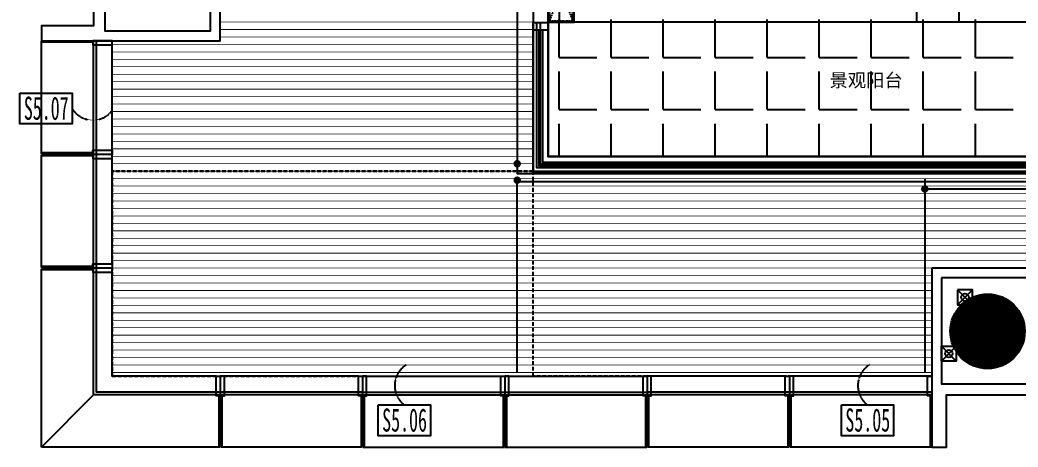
# Model space of a CAD drawing. Extents: x -284868 to 304789, y -137694 to 137894.
# Drawn here: x -10045 to 3353, y -35443 to -29715 of the extents above; entities that cross this region are included whole.
import ezdxf
from ezdxf.enums import TextEntityAlignment as Align

# ---------------------------------------------------------------- set-up
doc = ezdxf.new("R2010")
doc.units = 0
for name, pattern in [('AX-CORE160-Fur$0$DASH', [0.35, 0.25, -0.1]), ('DASHDOT', [1, 0.5, -0.25, 0, -0.25]), ('DASHED', [0.75, 0.5, -0.25])]:
    doc.linetypes.add(name, pattern=pattern)
doc.layers.get('0').update_dxf_attribs({"linetype": 'CONTINUOUS'})
for name, color, linetype in [('0-墙', 4, 'CONTINUOUS'), ('0-底图', 251, 'CONTINUOUS'), ('0-建筑外轮廓', 8, 'CONTINUOUS'), ('0-建筑柱体', 251, 'CONTINUOUS'), ('0-文字说明', 3, 'CONTINUOUS'), ('0-消防栓(给排水)', 9, 'CONTINUOUS'), ('0-窗', 11, 'CONTINUOUS'), ('0-非设计区域', 251, 'CONTINUOUS'), ('C-天花灯具', 3, 'CONTINUOUS'), ('P-平面栏杆', 3, 'CONTINUOUS'), ('WIRE-照明', 130, 'CONTINUOUS')]:
    doc.layers.add(name, color=color, linetype=linetype)
doc.styles.add('_TCH_DYN', font='')
doc.styles.add('TT', font='')
doc.styles.get('_TCH_DYN').set_extended_font_data('SimSun')
doc.styles.get('TT').set_extended_font_data('SimSun')

# ---------------------------------------------------------------- blocks, each defined once
blk = doc.blocks.new('*U168')
at = {"linetype": 'AX-CORE160-Fur$0$DASH', "ltscale": 0.2}
for p, q in [((20, -330), (855, -20)), ((20, -20), (855, -330)), ((895, -330), (1730, -20)), ((895, -20), (1730, -330)), ((1770, -330), (2605, -20)), ((1770, -20), (2605, -330)), ((2645, -330), (3480, -20)), ((2645, -20), (3480, -330))]:
    blk.add_line(p, q, dxfattribs=at)
for points in [[(0, 0), (875, 0), (875, -350), (0, -350)], [(875, 0), (1750, 0), (1750, -350), (875, -350)], [(1750, 0), (2625, 0), (2625, -350), (1750, -350)], [(2625, 0), (3500, 0), (3500, -350), (2625, -350)]]:
    blk.add_lwpolyline(points, close=True)
for points in [[(20, -20), (855, -20), (855, -330), (20, -330)], [(895, -20), (1730, -20), (1730, -330), (895, -330)], [(1770, -20), (2605, -20), (2605, -330), (1770, -330)], [(2645, -20), (3480, -20), (3480, -330), (2645, -330)]]:
    blk.add_lwpolyline(points, close=True, dxfattribs=at)
blk = doc.blocks.new('vrthr')
for p, q in [((212197, 268658), (212197, 268458)), ((212547, 268758), (212547, 268558)), ((217347, 268558), (217347, 268758)), ((212397, 268558), (212397, 268458)), ((212547, 268558), (212397, 268558)), ((217347, 268558, 0), (212547, 268558, 0)), ((217597, 268558), (217347, 268558)), ((212197, 268458), (212397, 268458))]:
    blk.add_line(p, q)
at = {"linetype": 'Continuous'}
for p, q in [((217911, 268758), (217911, 268558)), ((217911, 268558), (217597, 268558)), ((220311, 268558, 0), (217911, 268558, 0))]:
    blk.add_line(p, q, dxfattribs=at)
at = {"linetype": 'Continuous', "elevation": 0}
for points in [[(212197, 268458), (212197, 266558), (221098, 266558), (221098, 268558)], [(212272, 268458), (212272, 266633), (221023, 266633), (221023, 268558)], [(212322, 268458), (212322, 266683), (220973, 266683), (220973, 268558)], [(212397, 268458), (212397, 266758), (220898, 266758), (220898, 268558)]]:
    blk.add_lwpolyline(points, dxfattribs=at)
at = {"extrusion": (-8.30092e-20, -6.03939e-06, -1), "zscale": -1, "rotation": 270.0190810174778}
blk.add_blockref('*U168', (-212398, 272058, -2), dxfattribs=at)
at = {"style": '_TCH_DYN'}
blk.add_text('景观阳台', height=180, dxfattribs=at).set_placement((216177, 267691, 0))
blk = doc.blocks.new('_YZH')
at = {"const_width": 0.5}
blk.add_lwpolyline([(-0.25, 0, 1), (0.25, 0, 1)], format="xyb", close=True, dxfattribs=at)
at = {"color": 4}
blk.add_circle((0, 0), 0.5, dxfattribs=at)
blk = doc.blocks.new('sgASGHHHH')
at = {"xscale": 1000, "yscale": 1000, "zscale": 1000}
blk.add_blockref('_YZH', (-108646, -936322), dxfattribs=at)
blk = doc.blocks.new('A$C3B8026B3')
for p, q in [((950, 3980), (950, 5395)), ((950, 2455), (950, 3870)), ((4255, 950), (2455, 950)), ((4365, 950), (6165, 950)), ((6275, 950), (8075, 950)), ((9985, 950), (8185, 950)), ((11895, 950), (10095, 950)), ((700, 700, 0), (0, 0))]:
    blk.add_line(p, q)
at = {"elevation": 0}
for points in [[(0, 5444), (688, 5444), (688, 5429), (0, 5429)], [(0, 3931), (688, 3931), (688, 3945), (0, 3945)], [(0, 3919), (688, 3919), (688, 3904), (0, 3904)], [(0, 2406), (688, 2406), (688, 2420), (0, 2420)], [(2406, 0), (2406, 688), (2420, 688), (2420, 0)], [(4304, 0), (4304, 688), (4289, 688), (4289, 0)], [(4316, 0), (4316, 688), (4330, 688), (4330, 0)], [(6214, 0), (6214, 688), (6199, 688), (6199, 0)], [(6226, 0), (6226, 688), (6240, 688), (6240, 0)], [(8124, 0), (8124, 688), (8109, 688), (8109, 0)], [(8136, 0), (8136, 688), (8150, 688), (8150, 0)], [(10034, 0), (10034, 688), (10019, 688), (10019, 0)], [(10046, 0), (10046, 688), (10060, 688), (10060, 0)], [(11944, 0), (11944, 688), (11929, 688), (11929, 0)]]:
    blk.add_lwpolyline(points, dxfattribs=at)
for points in [[(0, 3931), (0, 5444)], [(700, 3925), (700, 5450)], [(738, 3925), (738, 5450)], [(0, 2406), (0, 3919)], [(700, 2400), (700, 3925)], [(738, 2400), (738, 3925)], [(0, 2392), (688, 2392), (688, 2377), (0, 2377)], [(0, 0), (0, 2392)], [(2400, 700), (700, 700), (700, 2400)], [(2400, 738), (738, 738), (738, 2400)], [(2345, 950), (950, 950), (950, 2345)], [(2394, 0), (2394, 688), (2379, 688), (2379, 0)], [(4310, 738), (2400, 738)], [(4310, 700), (2400, 700)], [(4310, 738), (6220, 738)], [(4310, 700), (6220, 700)], [(6220, 738), (8130, 738)], [(6220, 700), (8130, 700)], [(10040, 738), (8130, 738)], [(10040, 700), (8130, 700)], [(11950, 738), (10040, 738)], [(11950, 700), (10040, 700)], [(2394, 0), (0, 0)], [(4304, 0), (2406, 0)], [(4316, 0), (6214, 0)], [(6226, 0), (8124, 0)], [(10034, 0), (8136, 0)], [(11944, 0), (10046, 0)]]:
    blk.add_lwpolyline(points)
for points in [[(688, 5450), (688, 5395), (950, 5395), (950, 5450)], [(688, 3925), (688, 3980), (950, 3980), (950, 3925)], [(688, 3925), (688, 3870), (950, 3870), (950, 3925)], [(688, 2400), (688, 2455), (950, 2455), (950, 2400)], [(688, 2400), (688, 2345), (950, 2345), (950, 2400)], [(2400, 688), (2345, 688), (2345, 950), (2400, 950)], [(2400, 688), (2455, 688), (2455, 950), (2400, 950)], [(4310, 688), (4255, 688), (4255, 950), (4310, 950)], [(4310, 688), (4365, 688), (4365, 950), (4310, 950)], [(6220, 688), (6165, 688), (6165, 950), (6220, 950)], [(6220, 688), (6275, 688), (6275, 950), (6220, 950)], [(8130, 688), (8075, 688), (8075, 950), (8130, 950)], [(8130, 688), (8185, 688), (8185, 950), (8130, 950)], [(10040, 688), (9985, 688), (9985, 950), (10040, 950)], [(10040, 688), (10095, 688), (10095, 950), (10040, 950)], [(11950, 688), (11895, 688), (11895, 950), (11950, 950)]]:
    blk.add_lwpolyline(points, close=True)
blk = doc.blocks.new('A$C770634BF')
at = {"layer": '0-建筑外轮廓', "color": 42}
for points in [[(750, -45950), (-1650, -45950), (-1650, -46150), (-950, -46150), (-950, -47250), (-1650, -47250), (-1650, -47450), (750, -47450)], [(10300, -50500), (10300, -52900), (10500, -52900), (10500, -52200), (11600, -52200), (11600, -52900), (11800, -52900), (11800, -50500)]]:
    blk.add_lwpolyline(points, close=True, dxfattribs=at)
at = {"layer": '0-建筑外轮廓', "color": 251}
for points in [[(620, -46080), (-800, -46080), (-800, -47320), (620, -47320)], [(10430, -50630), (10430, -52050), (11670, -52050), (11670, -50630)]]:
    blk.add_lwpolyline(points, close=True, dxfattribs=at)
blk = doc.blocks.new('A$C10332E08')
for p, q in [((250, 0), (0, 250)), ((250, 250), (0, 0))]:
    blk.add_line(p, q)
blk.add_lwpolyline([(0, 250), (250, 250), (250, 0), (0, 0)], close=True)
blk = doc.blocks.new('A$C2AC726D9')
for centre in [(10747, -50895, 0), (10530, -51650)]:
    blk.add_circle(centre, 50)
at = {"zscale": 0.8}
for p, xscale, yscale, rotation in [((10847, -50795, 0), -0.8000000000000078, 0.8000000000000078, 90), ((10430, -51550), 0.8, 0.8, 270)]:
    blk.add_blockref('A$C10332E08', p, dxfattribs=dict(at, xscale=xscale, yscale=yscale, rotation=rotation))
blk = doc.blocks.new('1')
at = {"color": 2, "linetype": 'DASHED', "ltscale": 3}
for points in [[(-17939, -22110, 0.527559), (-17400, -22135, 2.00592)], [(-13454, -25548, 0.527559), (-13479, -26086, 2.00592)], [(-7236, -25548, 0.527559), (-7261, -26086, 2.00592)]]:
    blk.add_lwpolyline(points, format="xyb", dxfattribs=at)
at = {"layer": '0-文字说明', "color": 3, "ltscale": 0.5}
for points in [[(-18639, -21904), (-17939, -21904), (-17939, -22316), (-18639, -22316)], [(-13829, -26086), (-13129, -26086), (-13129, -26498), (-13829, -26498)], [(-7611, -26086), (-6911, -26086), (-6911, -26498), (-7611, -26498)]]:
    blk.add_lwpolyline(points, close=True, dxfattribs=at)
at = {"color": 3, "style": 'TT'}
for s, width, p, p2 in [('S5.07', 0.484712, (-18587, -22261), (-17986, -22261)), ('S5.06', 0.490552, (-13777, -26443), (-13175, -26443)), ('S5.05', 0.484712, (-7559, -26443), (-6957, -26443))]:
    blk.add_text(s, height=310.3, dxfattribs=dict(at, width=width)).set_placement(p, p2, align=Align.FIT)

msp = doc.modelspace()

# ---------------------------------------------------------------- hatches: boundary and pattern name
at = {"layer": '0-非设计区域', "ltscale": 3}
h = msp.add_hatch(dxfattribs=at)
h.set_pattern_fill('ANGLE', color=256, scale=100)
h.set_pattern_definition([(0, (-422606.9, 452446.1), (0, 698.5), [508, -190.5]), (90, (-422606.9, 452446.1), (-698.5, 4e-14), [508, -190.5])])
h.paths.add_polyline_path([(-5806, -21398), (-5806, -25048), (-7856, -25048), (-7856, -28493), (-7356, -28493), (-7356, -29243), (-2956, -29243), (-2956, -31548), (5544, -31548), (5544, -29548), (9244, -29548), (9244, -21393), (1644, -21393), (1644, -16943), (-506, -16943), (-516, -16143), (-3106, -16143), (-3106, -21398)])

# ---------------------------------------------------------------- linework, layer by layer
at = {"layer": '0-墙', "ltscale": 3}
msp.add_lwpolyline([(-3156, -29448), (-3156, -29748), (-2956, -29748), (-2956, -29248), (-3206, -29248), (-3206, -29448), (-3156, -29448)], dxfattribs=at)
at = {"layer": '0-非设计区域', "ltscale": 3}
msp.add_lwpolyline([(-5806, -21398), (-5806, -25048), (-7856, -25048), (-7856, -28493), (-7356, -28493), (-7356, -29243), (-2956, -29243), (-2956, -31548), (5544, -31548), (5544, -29548), (9244, -29548), (9244, -21393), (1644, -21393), (1644, -16943), (-506, -16943), (-516, -16143), (-3106, -16143), (-3106, -21398)], close=True, dxfattribs=at)
at = {"layer": 'C-天花灯具', "color": 6, "linetype": 'DASHDOT', "ltscale": 200, "const_width": 10}
for points in [[(-3156, -29743), (-7356, -29743)], [(-3156, -29843), (-7356, -29843)], [(-3156, -29943), (-7356, -29943)], [(-3156, -30043), (-8807, -30043)], [(-3156, -30143), (-8807, -30143)], [(-3156, -30243), (-8807, -30243)], [(-3156, -30343), (-8807, -30343)], [(-3156, -30443), (-8807, -30443)], [(-3156, -30543), (-8807, -30543)], [(-3156, -30643), (-8807, -30643)], [(-3156, -30743), (-8807, -30743)], [(-3156, -30843), (-8807, -30843)], [(-3156, -30943), (-8807, -30943)], [(-3156, -31043), (-8807, -31043)], [(-3156, -31143), (-8807, -31143)], [(-3156, -31243), (-8807, -31243)], [(-3156, -31343), (-8807, -31343)], [(-3156, -31443), (-8807, -31443)], [(-3156, -31543), (-8807, -31543)], [(-3156, -31643), (-8807, -31643)], [(-3156, -31743), (-8807, -31743)], [(11044, -31843), (-8807, -31843)], [(11044, -31943), (-8807, -31943)], [(11044, -32043), (-8807, -32043)], [(11044, -32143), (-8807, -32143)], [(11044, -32243), (-8807, -32243)], [(11044, -32343), (-8807, -32343)], [(11044, -32443), (-8807, -32443)], [(11044, -32543), (-8807, -32543)], [(11044, -32643), (-8807, -32643)], [(11044, -32743), (-8807, -32743)], [(11044, -32843), (-8807, -32843)], [(11044, -32943), (-8807, -32943)], [(2194, -33043), (-8807, -33043)], [(2194, -33143), (-8807, -33143)], [(2194, -33243), (-8807, -33243)], [(2194, -33343), (-8807, -33343)], [(2194, -33443), (-8807, -33443)], [(2194, -33543), (-8807, -33543)], [(2194, -33643), (-8807, -33643)], [(2194, -33743), (-8807, -33743)], [(2194, -33843), (-8807, -33843)], [(2194, -33943), (-8807, -33943)], [(2194, -34043), (-8807, -34043)], [(2194, -34143), (-8807, -34143)], [(2194, -34243), (-8807, -34243)], [(2194, -34343), (-8807, -34343)], [(2194, -34443), (-8807, -34443)]]:
    msp.add_lwpolyline(points, dxfattribs=at)
at = {"layer": 'P-平面栏杆', "ltscale": 3}
for points in [[(5744, -29748), (5744, -31748), (-3156, -31748), (-3156, -29748)], [(5694, -29748), (5694, -31698), (-3106, -31698), (-3106, -29748)], [(5644, -29748), (5644, -31648), (-3056, -31648), (-3056, -29748)], [(5544, -29748), (5544, -31548), (-2956, -31548), (-2956, -29748)]]:
    msp.add_lwpolyline(points, dxfattribs=at)
at = {"layer": 'WIRE-照明'}
for points in [[(-3370, -29448), (-3370, -31775), (9519, -31775), (9519, -20748)], [(-3370, -34443), (-3370, -31843), (-3338, -31880), (9608, -31880), (9608, -20748)], [(2102, -31981), (9698, -31981), (9698, -20748)], [(2102, -31843), (2102, -34443)]]:
    msp.add_lwpolyline(points, dxfattribs=at)
at = {"layer": 'WIRE-照明', "linetype": 'DASHED', "ltscale": 100}
for points in [[(-3156, -29448), (-3156, -31743), (-8806, -31743), (-8807, -29993), (-7356, -29993), (-7356, -29448), (-3156, -29448)], [(3694, -31748), (3694, -33043), (3694, -33043), (3694, -33043), (2194, -33043), (2194, -34493), (-3156, -34493), (-3156, -31743), (3694, -31748)]]:
    msp.add_lwpolyline(points, dxfattribs=at)
at = {"layer": 'WIRE-照明', "const_width": 50}
for points in [[(-3395, -31643, 1), (-3345, -31643, 1)], [(-3395, -31864, 1), (-3345, -31864, 1)], [(2077, -31981, 1), (2127, -31981, 1)]]:
    msp.add_lwpolyline(points, format="xyb", close=True, dxfattribs=at)
at = {"layer": 'WIRE-照明', "linetype": 'DASHED', "ltscale": 100}
msp.add_lwpolyline([(-3156, -31748), (-8807, -31748), (-8807, -34493), (-3156, -34493)], close=True, dxfattribs=at)

# ---------------------------------------------------------------- block references
msp.add_blockref('1', (8594, -8793))
at = {"color": 0}
msp.add_blockref('A$C770634BF', (-8106, 17457), dxfattribs=at)
at = {"layer": '0-底图'}
msp.add_blockref('vrthr', (-215354, -298304, 0), dxfattribs=at)
at = {"layer": '0-建筑柱体'}
msp.add_blockref('sgASGHHHH', (111590, 902431), dxfattribs=at)
at = {"layer": '0-消防栓(给排水)', "color": 0}
msp.add_blockref('A$C2AC726D9', (-8106, 17460), dxfattribs=at)
at = {"layer": '0-窗'}
msp.add_blockref('A$C3B8026B3', (-9756, -35443), dxfattribs=at)

doc.saveas('drawing.dxf')
